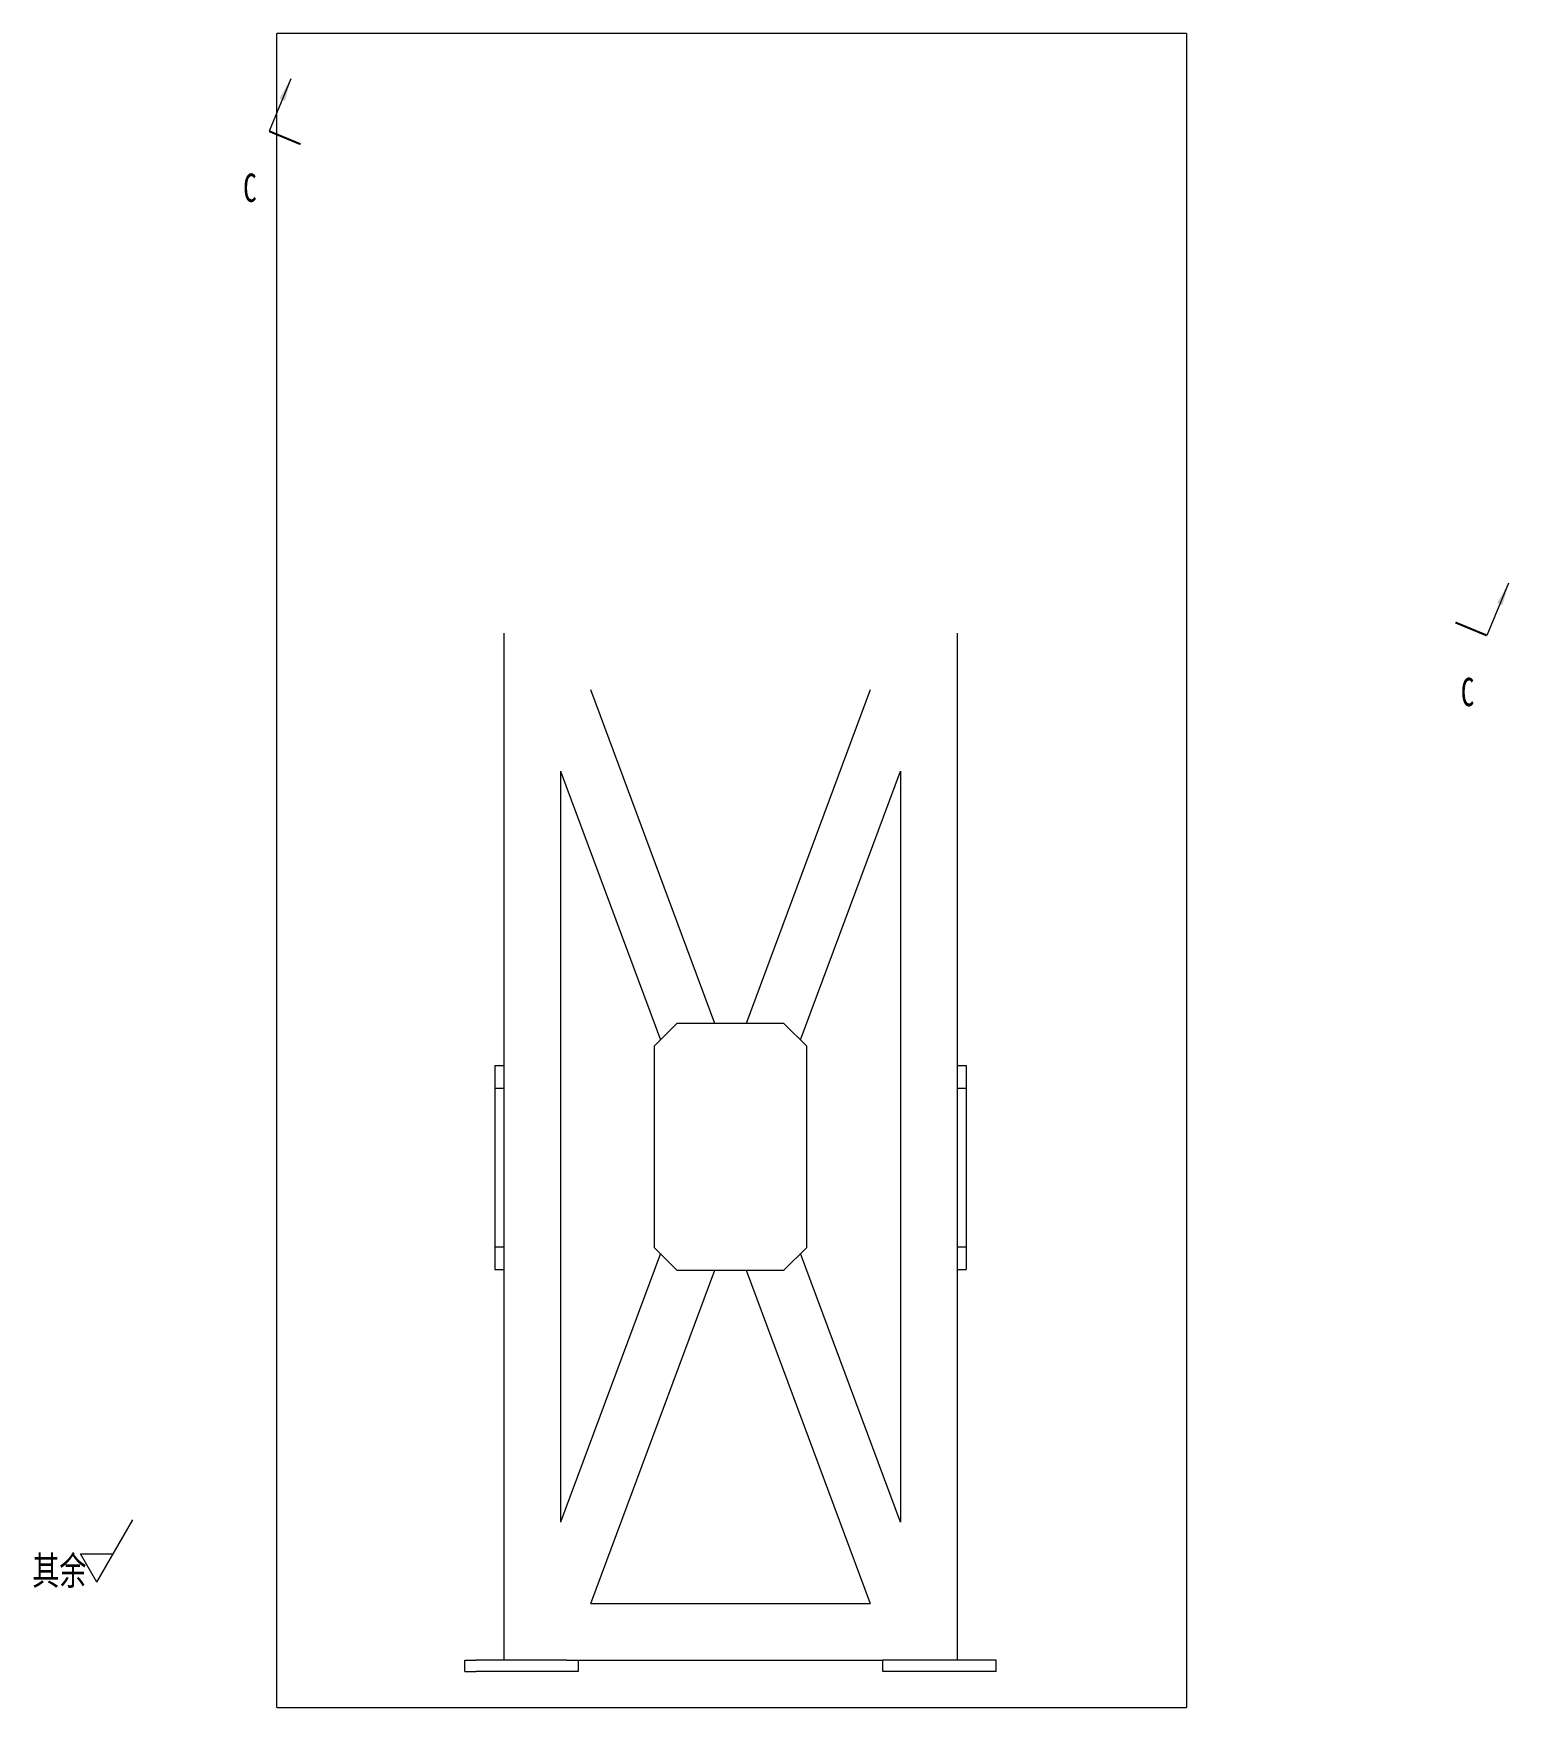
# Model space of a CAD drawing. Header units: millimetres. Extents: x 0 to 1675, y 0 to 1451.
# Drawn here: x 1155 to 1675, y 860 to 1451 of the extents above; entities that cross this region are included whole.
import ezdxf

# ---------------------------------------------------------------- set-up
doc = ezdxf.new("R2010")
doc.units = ezdxf.units.MM
doc.layers.get('0').update_dxf_attribs({"lineweight": 18})
doc.layers.add('171', color=7, linetype='Continuous', lineweight=18)
doc.layers.add('173', color=7, linetype='Continuous', lineweight=18)
doc.styles.add('chinesef_fs', font='')
doc.styles.add('宋体', font='')
doc.styles.get('chinesef_fs').set_extended_font_data('仿宋')
doc.styles.get('宋体').set_extended_font_data('宋体')

# ---------------------------------------------------------------- blocks, each defined once
blk = doc.blocks.new('ASSORTED_DRAFT1')
at = {"lineweight": 18}
blk.add_hatch(color=3, dxfattribs=at).paths.add_polyline_path([(837.698172, 628.616348), (836.653963, 624.719307), (835.680913, 625.122353)], flags=0)
blk = doc.blocks.new('ASSORTED_DRAFT2')
at = {"lineweight": 18}
blk.add_hatch(color=3, dxfattribs=at).paths.add_polyline_path([(622.888747, 717.593326), (621.844538, 713.696284), (620.871488, 714.099331)], flags=0)

msp = doc.modelspace()

# ---------------------------------------------------------------- linework, layer by layer
at = {"layer": '171', "color": 3, "linetype": 'Continuous', "lineweight": 18}
for p, q in [((1245.77749, 1435.18665), (1238.12382, 1416.70906)), ((1675.39634, 1257.2327), (1667.74267, 1238.75511))]:
    msp.add_line(p, q, dxfattribs=at)
at = {"layer": '171', "color": 7, "linetype": 'Continuous', "lineweight": 18}
for p, q in [((1320.89189, 1239.52263), (1320.89189, 877.12263)), ((1480.89189, 1239.52263), (1480.89189, 877.12263)), ((1395.35145, 1101.87533), (1351.56213, 1219.52263)), ((1450.22166, 1219.52263), (1406.43234, 1101.87533)), ((1340.89189, 1190.85527), (1340.89189, 925.79)), ((1340.89189, 1190.85527), (1376.18096, 1096.04531)), ((1425.60282, 1096.04531), (1460.89189, 1190.85527)), ((1460.89189, 1190.85527), (1460.89189, 925.79)), ((1382.01098, 1101.87533), (1374.01098, 1093.87533)), ((1419.77281, 1101.87533), (1382.01098, 1101.87533)), ((1427.77281, 1093.87533), (1419.77281, 1101.87533)), ((1374.01098, 1093.87533), (1374.01098, 1022.76994)), ((1427.77281, 1022.76994), (1427.77281, 1093.87533)), ((1317.69189, 1087.03105), (1320.89189, 1087.03105)), ((1317.69189, 1087.03105), (1317.69189, 1079.03105)), ((1480.89189, 1087.03105), (1484.09189, 1087.03105)), ((1484.09189, 1087.03105), (1484.09189, 1079.03105)), ((1317.69189, 1079.03105), (1320.89189, 1079.03105)), ((1317.69189, 1079.03105), (1317.69189, 1023.03105)), ((1480.89189, 1079.03105), (1484.09189, 1079.03105)), ((1484.09189, 1079.03105), (1484.09189, 1023.03105)), ((1317.69189, 1023.03105), (1317.69189, 1015.03105)), ((1317.69189, 1023.03105), (1320.89189, 1023.03105)), ((1374.01098, 1022.76994), (1382.01098, 1014.76994)), ((1419.77281, 1014.76994), (1427.77281, 1022.76994)), ((1480.89189, 1023.03105), (1484.09189, 1023.03105)), ((1484.09189, 1023.03105), (1484.09189, 1015.03105)), ((1376.18096, 1020.59996), (1340.89189, 925.79)), ((1460.89189, 925.79), (1425.60282, 1020.59996)), ((1317.69189, 1015.03105), (1320.89189, 1015.03105)), ((1351.56213, 897.12263), (1395.35145, 1014.76994)), ((1382.01098, 1014.76994), (1419.77281, 1014.76994)), ((1406.43234, 1014.76994), (1450.22166, 897.12263)), ((1480.89189, 1015.03105), (1484.09189, 1015.03105)), ((1351.56213, 897.12263), (1450.22166, 897.12263)), ((1307.13888, 877.12263), (1311.13888, 877.12263)), ((1307.13888, 873.12263), (1307.13888, 877.12263)), ((1343.13888, 877.12263), (1311.13888, 877.12263)), ((1343.13888, 877.12263), (1347.13888, 877.12263)), ((1347.13888, 877.12263), (1454.6449, 877.12263)), ((1347.13888, 877.12263), (1347.13888, 873.12263)), ((1494.6449, 877.12263), (1454.6449, 877.12263)), ((1454.6449, 873.12263), (1454.6449, 877.12263)), ((1494.6449, 873.12263), (1494.6449, 877.12263)), ((1307.13888, 873.12263), (1311.13888, 873.12263)), ((1343.13888, 873.12263), (1311.13888, 873.12263)), ((1347.13888, 873.12263), (1343.13888, 873.12263)), ((1494.6449, 873.12263), (1454.6449, 873.12263))]:
    msp.add_line(p, q, dxfattribs=at)
at = {"layer": '171', "color": 3, "linetype": 'Continuous', "lineweight": 35, "const_width": 0.72}
for points in [[(1238.12382, 1416.70906), (1249.21038, 1412.11686)], [(1667.74267, 1238.75511), (1656.65612, 1243.34731)]]:
    msp.add_lwpolyline(points, dxfattribs=at)
at = {"layer": '173', "color": 35, "linetype": 'Continuous', "lineweight": 18}
for p, q in [((1240.85089, 860.42263), (1240.85089, 1451.20093)), ((1561.73289, 1451.20093), (1240.85089, 1451.20093)), ((1561.73289, 1451.20093), (1561.73289, 860.42263)), ((1240.85089, 860.42263), (1561.73289, 860.42263))]:
    msp.add_line(p, q, dxfattribs=at)
at = {"layer": '173', "color": 5, "linetype": 'Continuous', "lineweight": 13}
for p, q in [((1177.31957, 904.70812), (1190.01349, 926.70812)), ((1171.54961, 914.70812), (1183.08954, 914.70812)), ((1177.31957, 904.70812), (1171.54961, 914.70812))]:
    msp.add_line(p, q, dxfattribs=at)

# ---------------------------------------------------------------- block references
at = {"layer": '171', "color": 3, "linetype": 'Continuous', "lineweight": 18, "xscale": 2, "yscale": 2, "zscale": 2}
for name in ['ASSORTED_DRAFT2', 'ASSORTED_DRAFT1']:
    msp.add_blockref(name, (0, 0), dxfattribs=at)

# ---------------------------------------------------------------- texts
at = {"layer": '171', "color": 4, "linetype": 'Continuous', "lineweight": 13, "char_height": 10, "width": 8.6815642, "attachment_point": 7, "line_spacing_factor": 1.12395, "style": '宋体'}
for insert in [(1228.95181, 1391.6001), (1658.57066, 1213.64614)]:
    msp.add_mtext('{\\W0.7;C}', dxfattribs=dict(at, insert=insert))
at = {"layer": '173', "color": 254, "linetype": 'Continuous', "lineweight": 13, "insert": (1154.54763, 902.62339), "char_height": 10, "width": 38.16, "attachment_point": 7, "line_spacing_factor": 0.903614, "style": 'chinesef_fs'}
msp.add_mtext('{\\W0.7;其余}', dxfattribs=at)

doc.saveas('drawing.dxf')
